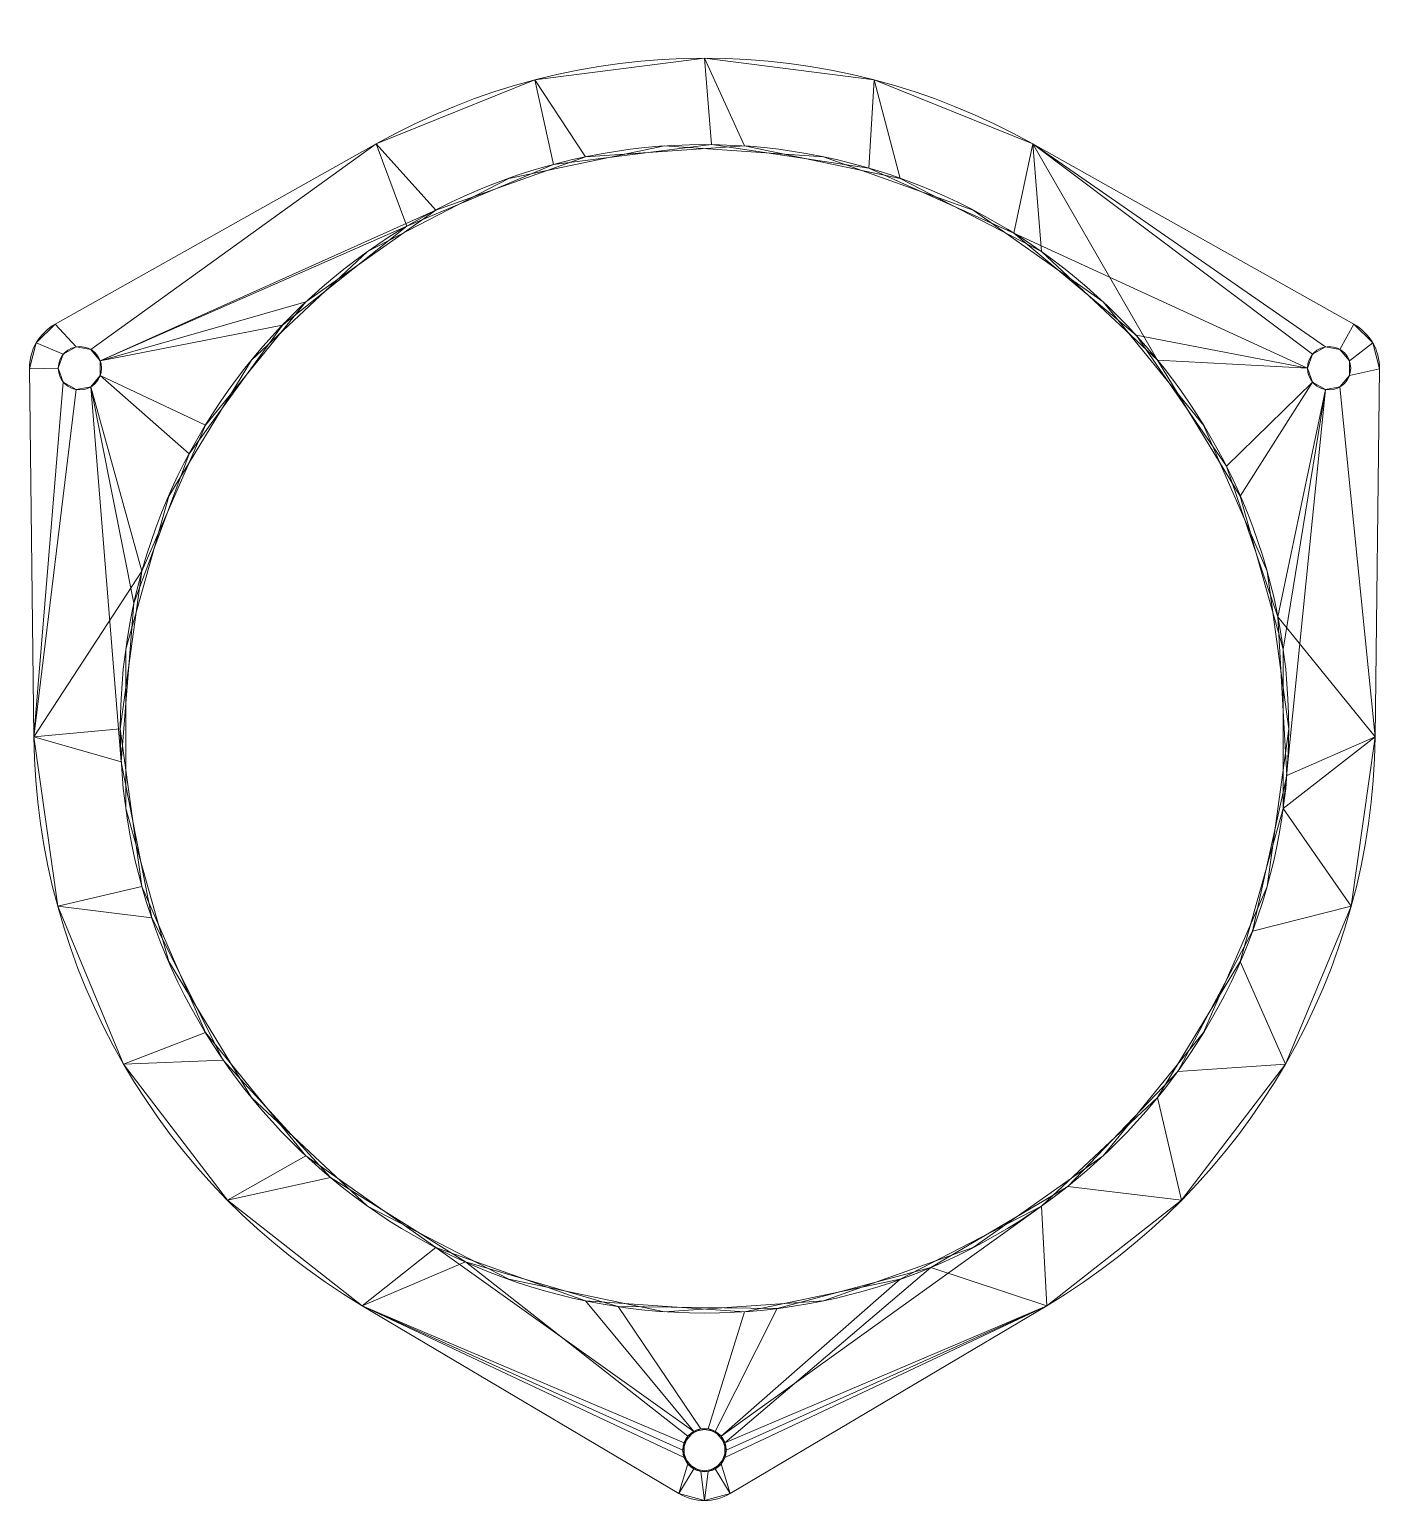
# Model space of a CAD drawing. Header units: millimetres. Extents: x -199 to -12, y -56 to 148.
import ezdxf

# ---------------------------------------------------------------- set-up
doc = ezdxf.new("R2010")
doc.units = ezdxf.units.MM
doc.layers.add('1', color=7, linetype='CONTINUOUS', true_color=0xffffff)

msp = doc.modelspace()

# ---------------------------------------------------------------- linework, layer by layer
at = {"layer": '1', "color": 43, "linetype": 'CONTINUOUS', "lineweight": 5}
for p, q in [((-151.051621, 131.716695, 1), (-195.545566, 106.730922, 1)), ((-151.051621, 131.716695), (-195.545566, 106.730922)), ((-151.051621, 131.716695, 1), (-151.051621, 131.716695)), ((-15.485598, 106.730922), (-59.979543, 131.716695)), ((-59.979543, 131.716695, 1), (-59.979543, 131.716695)), ((-15.485598, 106.730922, 1), (-59.979543, 131.716695, 1)), ((-195.545566, 106.730922, 1), (-195.545566, 106.730922)), ((-15.485598, 106.730922, 1), (-15.485598, 106.730922)), ((-199.117624, 100.543936, 1), (-199.117624, 100.543936)), ((-199.117624, 100.543936, 1), (-198.508966, 49.518162, 1)), ((-199.117624, 100.543936), (-198.508966, 49.518162)), ((-12.522198, 49.518162), (-11.91354, 100.543936)), ((-12.522198, 49.518162, 1), (-11.91354, 100.543936, 1)), ((-11.91354, 100.543936, 1), (-11.91354, 100.543936)), ((-198.508966, 49.518162, 1), (-198.508966, 49.518162)), ((-12.522198, 49.518162, 1), (-12.522198, 49.518162)), ((-152.972927, -29.352571, 1), (-152.972927, -29.352571)), ((-152.972927, -29.352571, 1), (-109.08764, -55.392571, 1)), ((-152.972927, -29.352571), (-109.08764, -55.392571)), ((-101.943524, -55.392571, 1), (-58.058237, -29.352571, 1)), ((-101.943524, -55.392571), (-58.058237, -29.352571)), ((-58.058237, -29.352571, 1), (-58.058237, -29.352571)), ((-109.08764, -55.392571, 1), (-109.08764, -55.392571)), ((-101.943524, -55.392571, 1), (-101.943524, -55.392571))]:
    msp.add_line(p, q, dxfattribs=at)
at = {"layer": '1', "color": 43, "linetype": 'CONTINUOUS', "lineweight": 5, "extrusion": (0, 0, -1)}
for centre, radius in [((105.515582, 50.627429, -1), 81), ((105.515582, 50.627429), 81), ((192.118122, 100.627429, -1), 3), ((192.118122, 100.627429), 3), ((18.913042, 100.627429, -1), 3), ((18.913042, 100.627429), 3), ((105.515582, -49.372571, -1), 3)]:
    msp.add_circle(centre, radius, dxfattribs=at)
at = {"layer": '1', "color": 43, "linetype": 'CONTINUOUS', "lineweight": 5}
msp.add_circle((-105.515582, -49.372571), 3, dxfattribs=at)
at = {"layer": '1', "color": 43, "linetype": 'CONTINUOUS', "lineweight": 5, "extrusion": (0, 0, -1)}
for centre, start, end in [((105.515582, 50.627429), 60.683417, 119.316583), ((105.515582, 50.627429, -1), 60.683417, 119.316583), ((105.515582, 50.627429), 300.683417, 359.316583), ((105.515582, 50.627429, -1), 300.683417, 359.316583), ((105.515582, 50.627429), 180.683417, 239.316583), ((105.515582, 50.627429, -1), 180.683417, 239.316583)]:
    msp.add_arc(centre, 93, start, end, dxfattribs=at)
at = {"layer": '1', "color": 43, "linetype": 'CONTINUOUS', "lineweight": 5}
for centre, start, end in [((-192.118122, 100.627429, 1), 119.316583, 180.683417), ((-192.118122, 100.627429), 119.316583, 180.683417), ((-18.913042, 100.627429), 359.316583, 60.683417), ((-18.913042, 100.627429, 1), 359.316583, 60.683417), ((-105.515582, -49.372571), 239.316583, 300.683417), ((-105.515582, -49.372571, 1), 239.316583, 300.683417)]:
    msp.add_arc(centre, 7, start, end, dxfattribs=at)
for points in [[(-105.515584, 143.627435, 1), (-129.049584, 140.600488, 1), (-126.437262, 128.878847, 1), (-104.549445, 131.621674, 1)], [(-129.049584, 140.600488), (-105.515584, 143.627435), (-99.987946, 131.438598), (-121.995516, 129.933238)], [(-129.049584, 140.600488), (-129.049584, 140.600488, 1), (-105.515584, 143.627435, 1), (-105.515584, 143.627435)], [(-104.549445, 131.621674, 1), (-82.733288, 128.357515, 1), (-81.981584, 140.600488, 1), (-105.515584, 143.627435, 1)], [(-78.39033, 126.950562), (-99.987946, 131.438598), (-105.515584, 143.627435), (-81.981584, 140.600488)], [(-105.515584, 143.627435), (-105.515584, 143.627435, 1), (-81.981584, 140.600488, 1), (-81.981584, 140.600488)], [(-146.773398, 120.332465, 1), (-126.437262, 128.878847, 1), (-129.049584, 140.600488, 1), (-151.051626, 131.716698, 1)], [(-151.051626, 131.716698), (-129.049584, 140.600488), (-121.995516, 129.933238), (-142.780855, 122.546129)], [(-151.051626, 131.716698), (-151.051626, 131.716698, 1), (-129.049584, 140.600488, 1), (-129.049584, 140.600488)], [(-59.979543, 131.716698, 1), (-81.981584, 140.600488, 1), (-82.733288, 128.357515, 1), (-62.606789, 119.328491, 1)], [(-81.981584, 140.600488), (-59.979543, 131.716698), (-58.804475, 116.801992), (-78.39033, 126.950562)], [(-81.981584, 140.600488), (-81.981584, 140.600488, 1), (-59.979543, 131.716698, 1), (-59.979543, 131.716698)], [(-192.639068, 103.581853, 1), (-190.618128, 103.225507, 1), (-151.051626, 131.716698, 1), (-195.545569, 106.730923, 1)], [(-195.545569, 106.730923), (-151.051626, 131.716698), (-190.618128, 103.225507), (-192.639068, 103.581853)], [(-195.545569, 106.730923), (-195.545569, 106.730923, 1), (-151.051626, 131.716698, 1), (-151.051626, 131.716698)], [(-151.051626, 131.716698, 1), (-190.618128, 103.225507, 1), (-189.299047, 101.653486, 1), (-146.773398, 120.332465, 1)], [(-142.780855, 122.546129), (-189.299047, 101.653486), (-190.618128, 103.225507), (-151.051626, 131.716698)], [(-132.640824, 126.950562, 1), (-132.640824, 126.950562), (-111.043215, 131.438598), (-111.043215, 131.438598, 1)], [(-111.043215, 131.438598, 1), (-111.043215, 131.438598), (-89.035645, 129.933238), (-89.035645, 129.933238, 1)], [(-62.606789, 119.328491, 1), (-21.913042, 100.62743, 1), (-21.211175, 102.555789, 1), (-59.979543, 131.716698, 1)], [(-15.485598, 106.730923, 1), (-59.979543, 131.716698, 1), (-19.433986, 103.581853, 1), (-17.413042, 103.225507, 1)], [(-21.211175, 102.555789, 1), (-19.433986, 103.581853, 1), (-59.979543, 131.716698, 1)], [(-59.979543, 131.716698), (-21.211175, 102.555789), (-21.913042, 100.62743), (-42.682968, 101.745553)], [(-42.682968, 101.745553), (-58.804475, 116.801992), (-59.979543, 131.716698)], [(-59.979543, 131.716698), (-19.433986, 103.581853), (-21.211175, 102.555789)], [(-17.413042, 103.225507), (-19.433986, 103.581853), (-59.979543, 131.716698), (-15.485598, 106.730923)], [(-59.979543, 131.716698), (-59.979543, 131.716698, 1), (-15.485598, 106.730923, 1), (-15.485598, 106.730923)], [(-89.035645, 129.933238, 1), (-89.035645, 129.933238), (-68.250313, 122.546129), (-68.250313, 122.546129, 1)], [(-152.226686, 116.801992, 1), (-152.226686, 116.801992), (-132.640824, 126.950562), (-132.640824, 126.950562, 1)], [(-189.299047, 101.653486), (-142.780855, 122.546129), (-160.802379, 109.825142)], [(-68.250313, 122.546129, 1), (-68.250313, 122.546129), (-50.228778, 109.825142), (-50.228778, 109.825142, 1)], [(-164.04964, 106.616385, 1), (-146.773398, 120.332465, 1), (-189.299047, 101.653486, 1)], [(-21.913042, 100.62743, 1), (-62.606789, 119.328491, 1), (-45.662642, 105.204217, 1)], [(-168.348193, 101.745553, 1), (-168.348193, 101.745553), (-152.226686, 116.801992), (-152.226686, 116.801992, 1)], [(-160.802379, 109.825142), (-174.723551, 92.713729), (-189.299047, 99.601366), (-189.299047, 101.653486)], [(-50.228778, 109.825142, 1), (-50.228778, 109.825142), (-36.307611, 92.713729), (-36.307611, 92.713729, 1)], [(-195.545569, 106.730923, 1), (-198.180303, 104.127429, 1), (-194.416255, 102.555789, 1), (-192.639068, 103.581853, 1)], [(-192.639068, 103.581853), (-194.416255, 102.555789), (-198.180303, 104.127429), (-195.545569, 106.730923)], [(-198.180303, 104.127429), (-198.180303, 104.127429, 1), (-195.545569, 106.730923, 1), (-195.545569, 106.730923)], [(-189.299047, 101.653486, 1), (-189.299047, 99.601366, 1), (-176.984683, 88.747866, 1), (-164.04964, 106.616385, 1)], [(-17.413042, 103.225507, 1), (-16.093964, 101.653486, 1), (-12.850864, 104.127429, 1), (-15.485598, 106.730923, 1)], [(-15.485598, 106.730923), (-12.850864, 104.127429), (-16.093964, 101.653486), (-17.413042, 103.225507)], [(-15.485598, 106.730923), (-15.485598, 106.730923, 1), (-12.850864, 104.127429, 1), (-12.850864, 104.127429)], [(-195.118129, 100.62743, 1), (-194.416255, 102.555789, 1), (-198.180303, 104.127429, 1), (-199.117631, 100.543939, 1)], [(-194.416255, 102.555789), (-195.118129, 100.62743), (-199.117631, 100.543939), (-198.180303, 104.127429)], [(-199.117631, 100.543939), (-199.117631, 100.543939, 1), (-198.180303, 104.127429, 1), (-198.180303, 104.127429)], [(-45.662642, 105.204217, 1), (-33.157509, 87.032229, 1), (-21.211175, 98.699063, 1), (-21.913042, 100.62743, 1)], [(-11.91354, 100.543939, 1), (-12.850864, 104.127429, 1), (-16.093964, 101.653486, 1), (-16.093964, 99.601366, 1)], [(-16.093964, 99.601366), (-16.093964, 101.653486), (-12.850864, 104.127429), (-11.91354, 100.543939)], [(-12.850864, 104.127429), (-12.850864, 104.127429, 1), (-11.91354, 100.543939, 1), (-11.91354, 100.543939)], [(-194.416255, 102.555789), (-194.416255, 102.555789, 1), (-195.118129, 100.62743, 1), (-195.118129, 100.62743)], [(-192.639068, 103.581853), (-192.639068, 103.581853, 1), (-194.416255, 102.555789, 1), (-194.416255, 102.555789)], [(-190.618128, 103.225507), (-190.618128, 103.225507, 1), (-192.639068, 103.581853, 1), (-192.639068, 103.581853)], [(-189.299047, 101.653486), (-189.299047, 101.653486, 1), (-190.618128, 103.225507, 1), (-190.618128, 103.225507)], [(-21.211175, 102.555789), (-21.211175, 102.555789, 1), (-21.913042, 100.62743, 1), (-21.913042, 100.62743)], [(-19.433986, 103.581853), (-19.433986, 103.581853, 1), (-21.211175, 102.555789, 1), (-21.211175, 102.555789)], [(-17.413042, 103.225507), (-17.413042, 103.225507, 1), (-19.433986, 103.581853, 1), (-19.433986, 103.581853)], [(-16.093964, 101.653486), (-16.093964, 101.653486, 1), (-17.413042, 103.225507, 1), (-17.413042, 103.225507)], [(-199.117631, 100.543939, 1), (-198.508963, 49.518164, 1), (-194.416255, 98.699063, 1), (-195.118129, 100.62743, 1)], [(-198.508963, 49.518164), (-199.117631, 100.543939), (-195.118129, 100.62743), (-194.416255, 98.699063)], [(-198.508963, 49.518164), (-198.508963, 49.518164, 1), (-199.117631, 100.543939, 1), (-199.117631, 100.543939)], [(-195.118129, 100.62743), (-195.118129, 100.62743, 1), (-194.416255, 98.699063, 1), (-194.416255, 98.699063)], [(-189.299047, 99.601366), (-189.299047, 99.601366, 1), (-189.299047, 101.653486, 1), (-189.299047, 101.653486)], [(-179.809704, 82.897916, 1), (-179.809704, 82.897916), (-168.348193, 101.745553), (-168.348193, 101.745553, 1)], [(-31.221466, 82.897916), (-42.682968, 101.745553), (-21.913042, 100.62743), (-21.211175, 98.699063)], [(-21.913042, 100.62743), (-21.913042, 100.62743, 1), (-21.211175, 98.699063, 1), (-21.211175, 98.699063)], [(-16.093964, 99.601366, 1), (-17.413042, 98.029353, 1), (-12.522197, 49.518164, 1), (-11.91354, 100.543939, 1)], [(-11.91354, 100.543939), (-12.522197, 49.518164), (-17.413042, 98.029353), (-16.093964, 99.601366)], [(-16.093964, 99.601366), (-16.093964, 99.601366, 1), (-16.093964, 101.653486, 1), (-16.093964, 101.653486)], [(-11.91354, 100.543939), (-11.91354, 100.543939, 1), (-12.522197, 49.518164, 1), (-12.522197, 49.518164)], [(-192.639068, 97.673006, 1), (-194.416255, 98.699063, 1), (-198.508963, 49.518164, 1)], [(-198.508963, 49.518164), (-194.416255, 98.699063), (-192.639068, 97.673006)], [(-186.386928, 46.064071, 1), (-190.618128, 98.029353, 1), (-192.639068, 97.673006, 1), (-198.508963, 49.518164, 1)], [(-198.508963, 49.518164), (-192.639068, 97.673006), (-190.618128, 98.029353), (-183.511883, 72.480969)], [(-194.416255, 98.699063), (-194.416255, 98.699063, 1), (-192.639068, 97.673006, 1), (-192.639068, 97.673006)], [(-192.639068, 97.673006), (-192.639068, 97.673006, 1), (-190.618128, 98.029353, 1), (-190.618128, 98.029353)], [(-184.619188, 68.052121, 1), (-176.984683, 88.747866, 1), (-189.299047, 99.601366, 1), (-190.618128, 98.029353, 1)], [(-174.723551, 92.713729), (-183.511883, 72.480969), (-190.618128, 98.029353), (-189.299047, 99.601366)], [(-190.618128, 98.029353), (-190.618128, 98.029353, 1), (-189.299047, 99.601366, 1), (-189.299047, 99.601366)], [(-190.618128, 98.029353, 1), (-186.386928, 46.064071, 1), (-184.619188, 68.052121, 1)], [(-19.433986, 97.673006, 1), (-21.211175, 98.699063, 1), (-33.157509, 87.032229, 1), (-26.018847, 66.160269, 1)], [(-25.270021, 61.656926), (-31.221466, 82.897916), (-21.211175, 98.699063), (-19.433986, 97.673006)], [(-12.522197, 49.518164, 1), (-17.413042, 98.029353, 1), (-19.433986, 97.673006, 1), (-26.018847, 66.160269, 1)], [(-25.270021, 39.597929), (-19.433986, 97.673006), (-17.413042, 98.029353), (-12.522197, 49.518164)], [(-21.211175, 98.699063), (-21.211175, 98.699063, 1), (-19.433986, 97.673006, 1), (-19.433986, 97.673006)], [(-19.433986, 97.673006), (-19.433986, 97.673006, 1), (-17.413042, 98.029353, 1), (-17.413042, 98.029353)], [(-17.413042, 98.029353), (-17.413042, 98.029353, 1), (-16.093964, 99.601366, 1), (-16.093964, 99.601366)], [(-19.433986, 97.673006), (-25.270021, 39.597929), (-25.270021, 61.656926)], [(-36.307611, 92.713729, 1), (-36.307611, 92.713729), (-27.519282, 72.480969), (-27.519282, 72.480969, 1)], [(-185.761139, 61.656926, 1), (-185.761139, 61.656926), (-179.809704, 82.897916), (-179.809704, 82.897916, 1)], [(-183.511883, 72.480969), (-186.515585, 50.627429), (-198.508963, 49.518164)], [(-27.519282, 72.480969, 1), (-27.519282, 72.480969), (-24.515582, 50.627429), (-24.515582, 50.627429, 1)], [(-26.018847, 66.160269, 1), (-24.776092, 44.136304, 1), (-12.522197, 49.518164, 1)], [(-185.761139, 39.597929, 1), (-185.761139, 39.597929), (-185.761139, 61.656926), (-185.761139, 61.656926, 1)], [(-195.201531, 26.021942), (-198.508963, 49.518164), (-186.515585, 50.627429), (-183.511883, 28.773891)], [(-198.508963, 49.518164, 1), (-195.201531, 26.021942, 1), (-182.156831, 24.414461, 1), (-186.386928, 46.064071, 1)], [(-195.201531, 26.021942), (-195.201531, 26.021942, 1), (-198.508963, 49.518164, 1), (-198.508963, 49.518164)], [(-15.82963, 26.021942, 1), (-12.522197, 49.518164, 1), (-24.776092, 44.136304, 1), (-29.521415, 22.593759, 1)], [(-24.515582, 50.627429, 1), (-24.515582, 50.627429), (-27.519282, 28.773891), (-27.519282, 28.773891, 1)], [(-12.522197, 49.518164), (-15.82963, 26.021942), (-25.270021, 39.597929)], [(-12.522197, 49.518164), (-12.522197, 49.518164, 1), (-15.82963, 26.021942, 1), (-15.82963, 26.021942)], [(-179.809704, 18.35694, 1), (-179.809704, 18.35694), (-185.761139, 39.597929), (-185.761139, 39.597929, 1)], [(-15.82963, 26.021942), (-24.97522, 4.127429), (-31.221466, 18.35694), (-25.270021, 39.597929)], [(-186.055943, 4.127429), (-195.201531, 26.021942), (-183.511883, 28.773891), (-174.723551, 8.541129)], [(-27.519282, 28.773891, 1), (-27.519282, 28.773891), (-36.307611, 8.541129), (-36.307611, 8.541129, 1)], [(-172.242582, 4.708949, 1), (-182.156831, 24.414461, 1), (-195.201531, 26.021942, 1), (-186.055943, 4.127429, 1)], [(-186.055943, 4.127429), (-186.055943, 4.127429, 1), (-195.201531, 26.021942, 1), (-195.201531, 26.021942)], [(-24.97522, 4.127429, 1), (-15.82963, 26.021942, 1), (-29.521415, 22.593759, 1), (-39.902881, 3.130342, 1)], [(-15.82963, 26.021942), (-15.82963, 26.021942, 1), (-24.97522, 4.127429, 1), (-24.97522, 4.127429)], [(-168.348193, -0.490695, 1), (-168.348193, -0.490695), (-179.809704, 18.35694), (-179.809704, 18.35694, 1)], [(-24.97522, 4.127429), (-39.36363, -14.74014), (-42.682968, -0.490695), (-31.221466, 18.35694)], [(-171.667531, -14.74014), (-186.055943, 4.127429), (-174.723551, 8.541129), (-160.802379, -8.570285)], [(-36.307611, 8.541129, 1), (-36.307611, 8.541129), (-50.228778, -8.570285), (-50.228778, -8.570285, 1)], [(-186.055943, 4.127429, 1), (-171.667531, -14.74014, 1), (-157.379508, -11.591, 1), (-172.242582, 4.708949, 1)], [(-171.667531, -14.74014), (-171.667531, -14.74014, 1), (-186.055943, 4.127429, 1), (-186.055943, 4.127429)], [(-39.902881, 3.130342, 1), (-55.150539, -12.810432, 1), (-39.36363, -14.74014, 1), (-24.97522, 4.127429, 1)], [(-24.97522, 4.127429), (-24.97522, 4.127429, 1), (-39.36363, -14.74014, 1), (-39.36363, -14.74014)], [(-152.226686, -15.547132, 1), (-152.226686, -15.547132), (-168.348193, -0.490695), (-168.348193, -0.490695, 1)], [(-58.804475, -15.547132), (-42.682968, -0.490695), (-39.36363, -14.74014), (-58.058236, -29.352572)], [(-152.972922, -29.352572), (-171.667531, -14.74014), (-160.802379, -8.570285), (-142.780855, -21.291275)], [(-50.228778, -8.570285, 1), (-50.228778, -8.570285), (-68.250313, -21.291275), (-68.250313, -21.291275, 1)], [(-138.669923, -23.276493, 1), (-157.379508, -11.591, 1), (-171.667531, -14.74014, 1), (-152.972922, -29.352572, 1)], [(-58.058236, -29.352572, 1), (-39.36363, -14.74014, 1), (-55.150539, -12.810432, 1), (-74.133538, -24.046311, 1)], [(-152.972922, -29.352572), (-152.972922, -29.352572, 1), (-171.667531, -14.74014, 1), (-171.667531, -14.74014)], [(-132.640824, -25.695706, 1), (-132.640824, -25.695706), (-152.226686, -15.547132), (-152.226686, -15.547132, 1)], [(-58.058236, -29.352572), (-102.515578, -49.372572), (-103.217445, -47.444209), (-58.804475, -15.547132)], [(-78.39033, -25.695706), (-58.804475, -15.547132), (-103.217445, -47.444209)], [(-39.36363, -14.74014), (-39.36363, -14.74014, 1), (-58.058236, -29.352572, 1), (-58.058236, -29.352572)], [(-142.780855, -21.291275), (-107.01558, -46.774495), (-108.334661, -48.346512), (-152.972922, -29.352572)], [(-107.01558, -46.774495), (-142.780855, -21.291275), (-121.995516, -28.678382)], [(-68.250313, -21.291275, 1), (-68.250313, -21.291275), (-89.035645, -28.678382), (-89.035645, -28.678382, 1)], [(-152.972922, -29.352572, 1), (-108.515583, -49.372572, 1), (-107.813716, -47.444209, 1), (-138.669923, -23.276493, 1)], [(-117.50143, -29.480869, 1), (-138.669923, -23.276493, 1), (-107.813716, -47.444209, 1), (-106.036529, -46.418149, 1)], [(-74.133538, -24.046311, 1), (-95.444001, -29.743981, 1), (-104.015581, -46.774495, 1), (-102.696501, -48.346512, 1)], [(-102.696501, -48.346512, 1), (-58.058236, -29.352572, 1), (-74.133538, -24.046311, 1)], [(-111.043215, -30.183742, 1), (-111.043215, -30.183742), (-132.640824, -25.695706), (-132.640824, -25.695706, 1)], [(-103.217445, -47.444209), (-104.99464, -46.418149), (-99.987946, -30.183742), (-78.39033, -25.695706)], [(-107.813716, -51.300935, 1), (-108.515583, -49.372572, 1), (-152.972922, -29.352572, 1), (-109.087639, -55.392571, 1)], [(-109.087639, -55.392571), (-152.972922, -29.352572), (-108.334661, -50.398633), (-107.01558, -51.970646)], [(-152.972922, -29.352572), (-108.334661, -48.346512), (-108.334661, -50.398633)], [(-109.087639, -55.392571), (-109.087639, -55.392571, 1), (-152.972922, -29.352572, 1), (-152.972922, -29.352572)], [(-121.995516, -28.678382), (-99.987946, -30.183742), (-104.99464, -46.418149), (-107.01558, -46.774495)], [(-106.036529, -46.418149, 1), (-104.015581, -46.774495, 1), (-95.444001, -29.743981, 1), (-117.50143, -29.480869, 1)], [(-89.035645, -28.678382, 1), (-89.035645, -28.678382), (-111.043215, -30.183742), (-111.043215, -30.183742, 1)], [(-101.943523, -55.392571, 1), (-58.058236, -29.352572, 1), (-102.696501, -50.398633, 1), (-104.015581, -51.970646, 1)], [(-103.217445, -51.300935), (-102.515578, -49.372572), (-58.058236, -29.352572), (-101.943523, -55.392571)], [(-58.058236, -29.352572, 1), (-102.696501, -48.346512, 1), (-102.696501, -50.398633, 1)], [(-58.058236, -29.352572), (-58.058236, -29.352572, 1), (-101.943523, -55.392571, 1), (-101.943523, -55.392571)], [(-108.334661, -48.346512, 1), (-108.334661, -48.346512), (-107.01558, -46.774495), (-107.01558, -46.774495, 1)], [(-107.01558, -46.774495, 1), (-107.01558, -46.774495), (-104.99464, -46.418149), (-104.99464, -46.418149, 1)], [(-104.99464, -46.418149, 1), (-104.99464, -46.418149), (-103.217445, -47.444209), (-103.217445, -47.444209, 1)], [(-108.334661, -50.398633, 1), (-108.334661, -50.398633), (-108.334661, -48.346512), (-108.334661, -48.346512, 1)], [(-103.217445, -47.444209, 1), (-103.217445, -47.444209), (-102.515578, -49.372572), (-102.515578, -49.372572, 1)], [(-107.01558, -51.970646, 1), (-107.01558, -51.970646), (-108.334661, -50.398633), (-108.334661, -50.398633, 1)], [(-102.515578, -49.372572, 1), (-102.515578, -49.372572), (-103.217445, -51.300935), (-103.217445, -51.300935, 1)], [(-109.087639, -55.392571, 1), (-105.515584, -56.372572, 1), (-106.036529, -52.326996, 1), (-107.813716, -51.300935, 1)], [(-107.01558, -51.970646), (-104.99464, -52.326996), (-105.515584, -56.372572), (-109.087639, -55.392571)], [(-104.99464, -52.326996, 1), (-104.99464, -52.326996), (-107.01558, -51.970646), (-107.01558, -51.970646, 1)], [(-104.015581, -51.970646, 1), (-106.036529, -52.326996, 1), (-105.515584, -56.372572, 1), (-101.943523, -55.392571, 1)], [(-101.943523, -55.392571), (-105.515584, -56.372572), (-104.99464, -52.326996), (-103.217445, -51.300935)], [(-103.217445, -51.300935, 1), (-103.217445, -51.300935), (-104.99464, -52.326996), (-104.99464, -52.326996, 1)], [(-105.515584, -56.372572), (-105.515584, -56.372572, 1), (-109.087639, -55.392571, 1), (-109.087639, -55.392571)], [(-101.943523, -55.392571), (-101.943523, -55.392571, 1), (-105.515584, -56.372572, 1), (-105.515584, -56.372572)]]:
    msp.add_3dface(points, dxfattribs=at)

doc.saveas('drawing.dxf')
